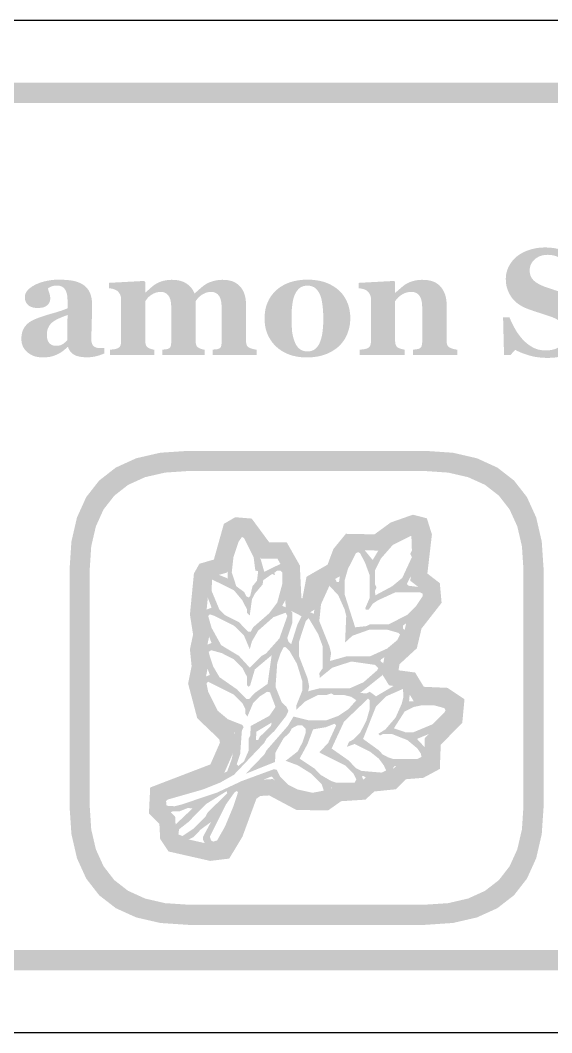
# Model space of a CAD drawing. Header units: millimetres. Extents: x 6 to 294, y 109 to 451.
# Drawn here: x 100.32 to 110.86, y 316.86 to 336.94 of the extents above; entities that cross this region are included whole.
import ezdxf

# ---------------------------------------------------------------- set-up
doc = ezdxf.new("R2010")
doc.units = ezdxf.units.MM
doc.layers.add('CUT', color=1, linetype='Continuous')
doc.layers.add('RASTER', color=7, linetype='Continuous')

msp = doc.modelspace()

# ---------------------------------------------------------------- hatches: boundary and pattern name
at = {"layer": 'RASTER'}
h = msp.add_hatch(color=7, dxfattribs=at)
h.paths.add_polyline_path([(75.2, 333.501), (75.234, 334.016), (75.338, 334.463), (75.509, 334.841), (75.75, 335.151), (76.059, 335.391), (76.438, 335.563), (76.884, 335.666), (77.4, 335.701), (134.6, 335.701), (135.116, 335.666), (135.563, 335.563), (135.941, 335.391), (136.25, 335.151), (136.491, 334.841), (136.663, 334.463), (136.766, 334.016), (136.8, 333.501), (136.8, 320.301), (136.766, 319.785), (136.663, 319.338), (136.491, 318.96), (136.25, 318.651), (135.941, 318.41), (135.563, 318.238), (135.116, 318.135), (134.6, 318.101), (77.4, 318.101), (76.884, 318.135), (76.438, 318.238), (76.059, 318.41), (75.75, 318.651), (75.509, 318.96), (75.338, 319.338), (75.234, 319.785), (75.2, 320.301)])
h.paths.add_polyline_path([(75.6, 333.501), (75.6, 320.301), (75.628, 319.879), (75.712, 319.513), (75.853, 319.204), (76.05, 318.951), (76.303, 318.754), (76.613, 318.613), (76.978, 318.529), (77.4, 318.501), (134.6, 318.501), (135.022, 318.529), (135.388, 318.613), (135.697, 318.754), (135.95, 318.951), (136.147, 319.204), (136.288, 319.513), (136.372, 319.879), (136.4, 320.301), (136.4, 333.501), (136.372, 333.923), (136.288, 334.288), (136.147, 334.598), (135.95, 334.851), (135.697, 335.048), (135.388, 335.188), (135.022, 335.273), (134.6, 335.301), (77.4, 335.301), (76.978, 335.273), (76.613, 335.188), (76.303, 335.048), (76.05, 334.851), (75.853, 334.598), (75.712, 334.288), (75.628, 333.923), (75.6, 333.501)], flags=0)
for points in [[(110.775, 330.245), (110.727, 330.246), (110.681, 330.248), (110.635, 330.252), (110.591, 330.257), (110.547, 330.263), (110.503, 330.271), (110.461, 330.281), (110.419, 330.292), (110.379, 330.304), (110.34, 330.317), (110.303, 330.33), (110.267, 330.343), (110.233, 330.357), (110.201, 330.372), (110.17, 330.387), (110.14, 330.403), (110.039, 330.301), (109.915, 330.301), (109.896, 331.052), (110.022, 331.052), (110.033, 331.025), (110.044, 330.998), (110.057, 330.97), (110.07, 330.942), (110.084, 330.914), (110.099, 330.885), (110.114, 330.856), (110.13, 330.827), (110.147, 330.797), (110.164, 330.769), (110.182, 330.741), (110.201, 330.714), (110.221, 330.688), (110.241, 330.663), (110.261, 330.638), (110.282, 330.614), (110.305, 330.59), (110.328, 330.567), (110.352, 330.546), (110.377, 330.525), (110.402, 330.506), (110.428, 330.488), (110.455, 330.471), (110.482, 330.455), (110.511, 330.44), (110.54, 330.428), (110.571, 330.417), (110.602, 330.408), (110.635, 330.402), (110.669, 330.397), (110.705, 330.394), (110.741, 330.393), (110.789, 330.395), (110.835, 330.399), (110.877, 330.407), (110.917, 330.417), (110.954, 330.431), (110.987, 330.448), (111.018, 330.468), (111.046, 330.49), (111.071, 330.516), (111.093, 330.542), (111.111, 330.571), (111.126, 330.601), (111.138, 330.632), (111.146, 330.665), (111.151, 330.7), (111.153, 330.736), (111.151, 330.766), (111.147, 330.794), (111.14, 330.822), (111.13, 330.848), (111.117, 330.873), (111.102, 330.896), (111.084, 330.919), (111.063, 330.94), (111.038, 330.961), (111.011, 330.98), (110.981, 330.999), (110.948, 331.017), (110.911, 331.035), (110.872, 331.052), (110.829, 331.068), (110.783, 331.083), (110.753, 331.093), (110.723, 331.102), (110.694, 331.112), (110.665, 331.121), (110.637, 331.13), (110.61, 331.139), (110.583, 331.148), (110.557, 331.156), (110.532, 331.165), (110.506, 331.173), (110.481, 331.182), (110.457, 331.19), (110.433, 331.199), (110.409, 331.208), (110.386, 331.216), (110.363, 331.225), (110.312, 331.247), (110.265, 331.271), (110.221, 331.298), (110.18, 331.327), (110.143, 331.358), (110.109, 331.391), (110.079, 331.426), (110.052, 331.464), (110.028, 331.503), (110.007, 331.544), (109.99, 331.585), (109.975, 331.628), (109.964, 331.672), (109.956, 331.717), (109.952, 331.764), (109.95, 331.811), (109.951, 331.841), (109.953, 331.871), (109.957, 331.901), (109.963, 331.93), (109.971, 331.959), (109.98, 331.988), (109.99, 332.017), (110.003, 332.045), (110.017, 332.072), (110.032, 332.099), (110.049, 332.126), (110.068, 332.151), (110.087, 332.176), (110.109, 332.2), (110.132, 332.223), (110.156, 332.246), (110.182, 332.267), (110.208, 332.286), (110.237, 332.304), (110.267, 332.322), (110.299, 332.338), (110.332, 332.354), (110.367, 332.369), (110.404, 332.382), (110.442, 332.395), (110.481, 332.405), (110.521, 332.414), (110.562, 332.422), (110.603, 332.428), (110.645, 332.432), (110.688, 332.434), (110.732, 332.435), (110.775, 332.434), (110.817, 332.432), (110.859, 332.428), (110.9, 332.423), (110.94, 332.416), (110.979, 332.408), (111.018, 332.399), (111.056, 332.387), (111.093, 332.376), (111.127, 332.364), (111.16, 332.352), (111.191, 332.34), (111.219, 332.328), (111.246, 332.316), (111.271, 332.304), (111.293, 332.292), (111.383, 332.379), (111.51, 332.379), (111.522, 331.67), (111.396, 331.67), (111.385, 331.699), (111.373, 331.728), (111.361, 331.757), (111.348, 331.786), (111.335, 331.815), (111.321, 331.845), (111.307, 331.874), (111.292, 331.904), (111.278, 331.933), (111.262, 331.961), (111.247, 331.988), (111.232, 332.013), (111.216, 332.038), (111.2, 332.06), (111.184, 332.082), (111.167, 332.103), (111.149, 332.123), (111.13, 332.143), (111.11, 332.161), (111.09, 332.179), (111.069, 332.195), (111.047, 332.211), (111.025, 332.225), (111.002, 332.238), (110.978, 332.25), (110.953, 332.26), (110.927, 332.269), (110.9, 332.276), (110.872, 332.281), (110.843, 332.285), (110.813, 332.288), (110.782, 332.289), (110.743, 332.287), (110.706, 332.283), (110.671, 332.276), (110.638, 332.266), (110.607, 332.254), (110.577, 332.238), (110.549, 332.22), (110.523, 332.199), (110.5, 332.176), (110.48, 332.152), (110.462, 332.126), (110.448, 332.099), (110.437, 332.071), (110.429, 332.041), (110.425, 332.01), (110.423, 331.978), (110.424, 331.948), (110.429, 331.919), (110.435, 331.891), (110.445, 331.865), (110.457, 331.84), (110.472, 331.817), (110.49, 331.795), (110.51, 331.774), (110.534, 331.755), (110.56, 331.736), (110.589, 331.718), (110.622, 331.7), (110.657, 331.683), (110.696, 331.666), (110.737, 331.651), (110.782, 331.635), (110.809, 331.626), (110.836, 331.617), (110.864, 331.608), (110.891, 331.599), (110.919, 331.589), (110.947, 331.58), (110.975, 331.571), (111.003, 331.562), (111.031, 331.553), (111.058, 331.544), (111.084, 331.535), (111.11, 331.526), (111.134, 331.517), (111.158, 331.509), (111.181, 331.5), (111.204, 331.492), (111.255, 331.47), (111.304, 331.447), (111.349, 331.421), (111.391, 331.394), (111.43, 331.365), (111.465, 331.334), (111.498, 331.3), (111.527, 331.265), (111.553, 331.228), (111.575, 331.189), (111.594, 331.147), (111.61, 331.104), (111.622, 331.058), (111.631, 331.01), (111.636, 330.96), (111.637, 330.907), (111.636, 330.874), (111.634, 330.84), (111.629, 330.807), (111.622, 330.775), (111.613, 330.742), (111.602, 330.71), (111.589, 330.678), (111.574, 330.646), (111.558, 330.616), (111.54, 330.586), (111.521, 330.558), (111.5, 330.531), (111.479, 330.506), (111.455, 330.481), (111.431, 330.459), (111.405, 330.437), (111.375, 330.415), (111.344, 330.394), (111.312, 330.374), (111.278, 330.355), (111.244, 330.338), (111.208, 330.322), (111.171, 330.308), (111.134, 330.295), (111.094, 330.283), (111.053, 330.273), (111.011, 330.265), (110.967, 330.258), (110.921, 330.252), (110.874, 330.248), (110.825, 330.246), (110.775, 330.245)], [(105.012, 330.301), (104.139, 330.301), (104.139, 330.408), (104.147, 330.409), (104.155, 330.41), (104.163, 330.411), (104.172, 330.412), (104.18, 330.413), (104.189, 330.413), (104.198, 330.414), (104.206, 330.415), (104.215, 330.416), (104.223, 330.417), (104.231, 330.418), (104.239, 330.42), (104.246, 330.422), (104.252, 330.424), (104.259, 330.427), (104.265, 330.43), (104.273, 330.434), (104.28, 330.438), (104.286, 330.443), (104.291, 330.449), (104.296, 330.456), (104.3, 330.463), (104.303, 330.47), (104.306, 330.479), (104.308, 330.488), (104.31, 330.497), (104.311, 330.507), (104.313, 330.518), (104.313, 330.53), (104.314, 330.542), (104.315, 330.554), (104.315, 330.567), (104.315, 331.251), (104.314, 331.288), (104.311, 331.322), (104.307, 331.354), (104.301, 331.383), (104.294, 331.411), (104.285, 331.435), (104.274, 331.458), (104.261, 331.478), (104.247, 331.495), (104.232, 331.511), (104.215, 331.524), (104.196, 331.534), (104.176, 331.543), (104.155, 331.549), (104.132, 331.552), (104.108, 331.553), (104.093, 331.553), (104.078, 331.552), (104.063, 331.55), (104.049, 331.548), (104.035, 331.546), (104.021, 331.542), (104.009, 331.538), (103.996, 331.533), (103.984, 331.528), (103.972, 331.523), (103.96, 331.517), (103.949, 331.511), (103.938, 331.505), (103.927, 331.498), (103.916, 331.492), (103.906, 331.484), (103.896, 331.477), (103.886, 331.469), (103.877, 331.461), (103.868, 331.454), (103.86, 331.446), (103.853, 331.438), (103.846, 331.431), (103.84, 331.423), (103.834, 331.415), (103.829, 331.408), (103.824, 331.401), (103.818, 331.394), (103.814, 331.388), (103.809, 331.382), (103.805, 331.376), (103.801, 331.37), (103.801, 330.584), (103.801, 330.571), (103.801, 330.558), (103.802, 330.547), (103.804, 330.536), (103.805, 330.525), (103.808, 330.516), (103.81, 330.506), (103.813, 330.498), (103.816, 330.49), (103.821, 330.482), (103.825, 330.475), (103.831, 330.468), (103.837, 330.462), (103.844, 330.456), (103.851, 330.451), (103.859, 330.446), (103.865, 330.443), (103.871, 330.439), (103.878, 330.436), (103.884, 330.433), (103.891, 330.43), (103.898, 330.428), (103.905, 330.425), (103.913, 330.422), (103.92, 330.42), (103.928, 330.418), (103.936, 330.416), (103.944, 330.414), (103.952, 330.412), (103.96, 330.41), (103.968, 330.409), (103.976, 330.408), (103.976, 330.301), (103.14, 330.301), (103.14, 330.408), (103.147, 330.408), (103.155, 330.409), (103.162, 330.41), (103.171, 330.411), (103.179, 330.412), (103.188, 330.413), (103.198, 330.414), (103.207, 330.415), (103.217, 330.416), (103.226, 330.418), (103.234, 330.419), (103.242, 330.421), (103.249, 330.423), (103.255, 330.425), (103.261, 330.427), (103.266, 330.43), (103.273, 330.434), (103.28, 330.439), (103.286, 330.444), (103.291, 330.449), (103.296, 330.456), (103.3, 330.462), (103.303, 330.469), (103.306, 330.477), (103.308, 330.485), (103.31, 330.494), (103.312, 330.504), (103.313, 330.515), (103.314, 330.526), (103.315, 330.539), (103.316, 330.553), (103.316, 330.567), (103.316, 331.251), (103.315, 331.288), (103.312, 331.322), (103.308, 331.354), (103.302, 331.383), (103.295, 331.411), (103.286, 331.435), (103.275, 331.458), (103.262, 331.478), (103.248, 331.495), (103.233, 331.511), (103.216, 331.524), (103.197, 331.534), (103.177, 331.543), (103.156, 331.549), (103.133, 331.552), (103.109, 331.553), (103.094, 331.553), (103.079, 331.552), (103.064, 331.55), (103.05, 331.548), (103.036, 331.546), (103.022, 331.542), (103.01, 331.538), (102.997, 331.533), (102.985, 331.528), (102.973, 331.523), (102.961, 331.517), (102.95, 331.511), (102.939, 331.505), (102.928, 331.498), (102.917, 331.492), (102.907, 331.484), (102.897, 331.477), (102.887, 331.469), (102.878, 331.461), (102.869, 331.454), (102.861, 331.446), (102.854, 331.438), (102.847, 331.431), (102.841, 331.423), (102.835, 331.415), (102.83, 331.408), (102.825, 331.401), (102.819, 331.394), (102.815, 331.388), (102.81, 331.382), (102.806, 331.376), (102.802, 331.37), (102.802, 330.584), (102.802, 330.571), (102.802, 330.559), (102.803, 330.548), (102.805, 330.537), (102.807, 330.526), (102.809, 330.516), (102.812, 330.507), (102.815, 330.499), (102.818, 330.49), (102.823, 330.483), (102.827, 330.475), (102.833, 330.469), (102.839, 330.462), (102.846, 330.456), (102.853, 330.451), (102.862, 330.446), (102.868, 330.443), (102.874, 330.439), (102.88, 330.436), (102.887, 330.433), (102.893, 330.43), (102.9, 330.428), (102.908, 330.425), (102.915, 330.422), (102.923, 330.42), (102.93, 330.418), (102.938, 330.416), (102.946, 330.414), (102.954, 330.412), (102.962, 330.41), (102.97, 330.409), (102.979, 330.408), (102.979, 330.301), (102.101, 330.301), (102.101, 330.408), (102.111, 330.408), (102.12, 330.409), (102.13, 330.41), (102.139, 330.411), (102.148, 330.412), (102.158, 330.413), (102.167, 330.414), (102.176, 330.415), (102.185, 330.416), (102.194, 330.418), (102.202, 330.419), (102.21, 330.421), (102.218, 330.423), (102.225, 330.425), (102.232, 330.427), (102.239, 330.43), (102.25, 330.434), (102.261, 330.439), (102.27, 330.445), (102.279, 330.451), (102.286, 330.458), (102.293, 330.465), (102.299, 330.472), (102.303, 330.48), (102.308, 330.489), (102.311, 330.498), (102.314, 330.508), (102.317, 330.519), (102.319, 330.53), (102.32, 330.542), (102.321, 330.554), (102.321, 330.567), (102.321, 331.42), (102.321, 331.432), (102.319, 331.443), (102.318, 331.455), (102.315, 331.466), (102.311, 331.478), (102.307, 331.489), (102.302, 331.5), (102.296, 331.511), (102.29, 331.522), (102.283, 331.533), (102.276, 331.542), (102.269, 331.551), (102.261, 331.56), (102.253, 331.567), (102.245, 331.575), (102.236, 331.581), (102.229, 331.585), (102.222, 331.589), (102.214, 331.593), (102.206, 331.597), (102.198, 331.601), (102.189, 331.604), (102.179, 331.607), (102.169, 331.61), (102.159, 331.613), (102.149, 331.616), (102.138, 331.618), (102.127, 331.62), (102.116, 331.622), (102.104, 331.624), (102.093, 331.625), (102.081, 331.626), (102.081, 331.733), (102.78, 331.771), (102.802, 331.75), (102.802, 331.543), (102.807, 331.543), (102.818, 331.552), (102.829, 331.562), (102.84, 331.572), (102.852, 331.583), (102.865, 331.594), (102.878, 331.606), (102.891, 331.618), (102.905, 331.63), (102.919, 331.642), (102.933, 331.654), (102.946, 331.665), (102.96, 331.676), (102.973, 331.686), (102.986, 331.695), (102.998, 331.703), (103.011, 331.711), (103.025, 331.72), (103.04, 331.728), (103.056, 331.736), (103.073, 331.744), (103.091, 331.751), (103.11, 331.758), (103.129, 331.764), (103.15, 331.77), (103.172, 331.776), (103.194, 331.78), (103.216, 331.784), (103.239, 331.788), (103.263, 331.79), (103.287, 331.792), (103.311, 331.793), (103.336, 331.793), (103.377, 331.792), (103.416, 331.789), (103.454, 331.783), (103.489, 331.775), (103.523, 331.765), (103.556, 331.753), (103.586, 331.738), (103.615, 331.721), (103.642, 331.702), (103.667, 331.682), (103.69, 331.66), (103.711, 331.637), (103.73, 331.612), (103.747, 331.585), (103.761, 331.558), (103.774, 331.528), (103.787, 331.528), (103.798, 331.538), (103.81, 331.549), (103.822, 331.56), (103.835, 331.571), (103.848, 331.583), (103.862, 331.595), (103.876, 331.608), (103.891, 331.621), (103.907, 331.634), (103.921, 331.647), (103.936, 331.658), (103.95, 331.67), (103.964, 331.68), (103.978, 331.69), (103.991, 331.699), (104.004, 331.707), (104.019, 331.716), (104.035, 331.725), (104.051, 331.733), (104.069, 331.741), (104.088, 331.748), (104.108, 331.755), (104.128, 331.762), (104.15, 331.769), (104.172, 331.774), (104.195, 331.779), (104.218, 331.784), (104.242, 331.787), (104.266, 331.79), (104.29, 331.792), (104.315, 331.793), (104.34, 331.793), (104.393, 331.791), (104.444, 331.785), (104.491, 331.775), (104.535, 331.761), (104.576, 331.743), (104.614, 331.72), (104.649, 331.694), (104.68, 331.663), (104.708, 331.629), (104.732, 331.591), (104.753, 331.55), (104.77, 331.505), (104.783, 331.457), (104.792, 331.406), (104.798, 331.351), (104.8, 331.292), (104.8, 330.581), (104.8, 330.567), (104.801, 330.555), (104.802, 330.543), (104.804, 330.532), (104.806, 330.521), (104.809, 330.511), (104.812, 330.502), (104.816, 330.493), (104.82, 330.485), (104.825, 330.478), (104.831, 330.471), (104.838, 330.464), (104.846, 330.458), (104.855, 330.453), (104.864, 330.448), (104.874, 330.443), (104.88, 330.44), (104.887, 330.438), (104.893, 330.435), (104.9, 330.433), (104.908, 330.43), (104.916, 330.428), (104.924, 330.425), (104.932, 330.422), (104.941, 330.42), (104.95, 330.418), (104.959, 330.416), (104.969, 330.414), (104.979, 330.412), (104.99, 330.41), (105.001, 330.409), (105.012, 330.408)], [(108.989, 330.301), (108.107, 330.301), (108.107, 330.408), (108.114, 330.408), (108.122, 330.409), (108.13, 330.41), (108.138, 330.411), (108.147, 330.412), (108.156, 330.413), (108.165, 330.414), (108.175, 330.415), (108.184, 330.416), (108.193, 330.418), (108.202, 330.419), (108.209, 330.421), (108.217, 330.423), (108.223, 330.425), (108.229, 330.427), (108.235, 330.43), (108.242, 330.434), (108.249, 330.439), (108.255, 330.444), (108.261, 330.449), (108.266, 330.456), (108.271, 330.462), (108.275, 330.469), (108.279, 330.477), (108.282, 330.485), (108.284, 330.494), (108.287, 330.504), (108.288, 330.515), (108.29, 330.526), (108.291, 330.539), (108.292, 330.553), (108.292, 330.567), (108.292, 331.253), (108.291, 331.289), (108.288, 331.323), (108.284, 331.355), (108.278, 331.384), (108.27, 331.411), (108.261, 331.435), (108.25, 331.458), (108.237, 331.478), (108.222, 331.495), (108.206, 331.511), (108.188, 331.524), (108.169, 331.534), (108.148, 331.543), (108.125, 331.549), (108.101, 331.552), (108.075, 331.553), (108.06, 331.553), (108.046, 331.552), (108.032, 331.551), (108.018, 331.549), (108.005, 331.546), (107.992, 331.543), (107.979, 331.54), (107.966, 331.536), (107.953, 331.531), (107.941, 331.526), (107.928, 331.52), (107.916, 331.514), (107.904, 331.507), (107.891, 331.5), (107.879, 331.493), (107.867, 331.484), (107.857, 331.477), (107.847, 331.47), (107.837, 331.462), (107.829, 331.455), (107.82, 331.447), (107.813, 331.44), (107.806, 331.432), (107.799, 331.424), (107.793, 331.417), (107.787, 331.409), (107.781, 331.402), (107.775, 331.395), (107.77, 331.389), (107.765, 331.382), (107.76, 331.376), (107.756, 331.37), (107.756, 330.584), (107.756, 330.571), (107.757, 330.559), (107.758, 330.547), (107.759, 330.536), (107.761, 330.526), (107.764, 330.516), (107.767, 330.507), (107.77, 330.498), (107.774, 330.489), (107.779, 330.482), (107.784, 330.474), (107.79, 330.468), (107.796, 330.461), (107.803, 330.456), (107.81, 330.45), (107.819, 330.446), (107.825, 330.443), (107.831, 330.439), (107.838, 330.436), (107.845, 330.433), (107.852, 330.43), (107.86, 330.428), (107.869, 330.425), (107.877, 330.422), (107.886, 330.42), (107.895, 330.418), (107.903, 330.416), (107.912, 330.414), (107.921, 330.412), (107.929, 330.41), (107.938, 330.409), (107.946, 330.408), (107.946, 330.301), (107.055, 330.301), (107.055, 330.408), (107.065, 330.408), (107.074, 330.409), (107.083, 330.41), (107.092, 330.411), (107.101, 330.412), (107.111, 330.413), (107.12, 330.415), (107.129, 330.416), (107.139, 330.417), (107.147, 330.419), (107.156, 330.42), (107.164, 330.422), (107.172, 330.424), (107.179, 330.426), (107.186, 330.428), (107.193, 330.43), (107.204, 330.434), (107.215, 330.439), (107.224, 330.444), (107.233, 330.45), (107.24, 330.457), (107.247, 330.464), (107.253, 330.471), (107.258, 330.48), (107.262, 330.488), (107.265, 330.498), (107.268, 330.508), (107.271, 330.518), (107.273, 330.53), (107.274, 330.542), (107.275, 330.554), (107.275, 330.567), (107.275, 331.42), (107.275, 331.431), (107.274, 331.443), (107.272, 331.454), (107.269, 331.465), (107.266, 331.476), (107.262, 331.487), (107.257, 331.498), (107.252, 331.509), (107.246, 331.52), (107.239, 331.53), (107.232, 331.54), (107.225, 331.549), (107.217, 331.558), (107.208, 331.566), (107.199, 331.574), (107.19, 331.581), (107.183, 331.585), (107.176, 331.589), (107.168, 331.593), (107.16, 331.597), (107.152, 331.601), (107.143, 331.604), (107.133, 331.607), (107.124, 331.61), (107.113, 331.613), (107.103, 331.616), (107.092, 331.618), (107.081, 331.62), (107.07, 331.622), (107.059, 331.624), (107.047, 331.625), (107.035, 331.626), (107.035, 331.733), (107.734, 331.771), (107.756, 331.75), (107.756, 331.537), (107.761, 331.537), (107.772, 331.547), (107.783, 331.556), (107.795, 331.567), (107.807, 331.577), (107.82, 331.589), (107.833, 331.6), (107.847, 331.612), (107.861, 331.625), (107.876, 331.638), (107.89, 331.649), (107.904, 331.661), (107.917, 331.672), (107.931, 331.682), (107.944, 331.691), (107.957, 331.7), (107.969, 331.709), (107.984, 331.717), (107.999, 331.725), (108.015, 331.733), (108.032, 331.741), (108.05, 331.748), (108.07, 331.755), (108.09, 331.762), (108.112, 331.769), (108.134, 331.774), (108.156, 331.779), (108.179, 331.784), (108.202, 331.787), (108.226, 331.79), (108.25, 331.792), (108.274, 331.793), (108.299, 331.793), (108.357, 331.791), (108.411, 331.785), (108.461, 331.774), (108.508, 331.76), (108.551, 331.741), (108.59, 331.717), (108.626, 331.69), (108.657, 331.658), (108.685, 331.623), (108.709, 331.585), (108.73, 331.544), (108.747, 331.5), (108.76, 331.454), (108.769, 331.405), (108.775, 331.353), (108.777, 331.298), (108.777, 330.581), (108.777, 330.567), (108.778, 330.555), (108.779, 330.543), (108.781, 330.532), (108.783, 330.521), (108.786, 330.512), (108.789, 330.503), (108.793, 330.494), (108.797, 330.486), (108.803, 330.479), (108.809, 330.472), (108.816, 330.465), (108.824, 330.459), (108.833, 330.453), (108.842, 330.448), (108.853, 330.443), (108.859, 330.44), (108.865, 330.438), (108.872, 330.435), (108.879, 330.433), (108.886, 330.43), (108.894, 330.428), (108.902, 330.425), (108.911, 330.422), (108.919, 330.42), (108.928, 330.418), (108.938, 330.416), (108.947, 330.414), (108.957, 330.412), (108.968, 330.41), (108.978, 330.409), (108.989, 330.408)]]:
    msp.add_hatch(color=7, dxfattribs=at).paths.add_polyline_path(points)
h = msp.add_hatch(color=7, dxfattribs=at)
h.paths.add_polyline_path([(101.989, 330.332), (101.972, 330.325), (101.955, 330.318), (101.937, 330.311), (101.918, 330.305), (101.899, 330.298), (101.879, 330.292), (101.858, 330.286), (101.836, 330.28), (101.814, 330.275), (101.792, 330.27), (101.769, 330.266), (101.746, 330.263), (101.722, 330.26), (101.699, 330.258), (101.675, 330.257), (101.65, 330.257), (101.607, 330.258), (101.566, 330.26), (101.528, 330.264), (101.494, 330.27), (101.462, 330.278), (101.433, 330.287), (101.408, 330.298), (101.385, 330.31), (101.365, 330.324), (101.346, 330.34), (101.329, 330.357), (101.314, 330.375), (101.3, 330.395), (101.288, 330.416), (101.278, 330.439), (101.269, 330.463), (101.26, 330.463), (101.248, 330.451), (101.236, 330.439), (101.224, 330.428), (101.212, 330.417), (101.2, 330.407), (101.188, 330.397), (101.176, 330.387), (101.165, 330.378), (101.153, 330.37), (101.141, 330.361), (101.129, 330.354), (101.117, 330.346), (101.104, 330.338), (101.092, 330.331), (101.079, 330.325), (101.066, 330.318), (101.049, 330.311), (101.032, 330.303), (101.015, 330.297), (100.998, 330.29), (100.982, 330.285), (100.965, 330.28), (100.949, 330.275), (100.933, 330.271), (100.916, 330.267), (100.898, 330.264), (100.878, 330.261), (100.857, 330.259), (100.834, 330.258), (100.809, 330.256), (100.783, 330.256), (100.755, 330.255), (100.713, 330.257), (100.673, 330.262), (100.635, 330.269), (100.598, 330.28), (100.562, 330.295), (100.528, 330.312), (100.496, 330.332), (100.465, 330.356), (100.437, 330.382), (100.413, 330.41), (100.392, 330.44), (100.375, 330.472), (100.362, 330.507), (100.352, 330.543), (100.347, 330.581), (100.345, 330.622), (100.345, 330.645), (100.347, 330.667), (100.349, 330.689), (100.352, 330.71), (100.355, 330.729), (100.36, 330.748), (100.365, 330.766), (100.371, 330.783), (100.378, 330.8), (100.386, 330.816), (100.394, 330.831), (100.403, 330.846), (100.413, 330.861), (100.423, 330.875), (100.434, 330.888), (100.446, 330.901), (100.457, 330.913), (100.469, 330.924), (100.481, 330.934), (100.493, 330.944), (100.506, 330.954), (100.52, 330.963), (100.534, 330.971), (100.548, 330.979), (100.562, 330.987), (100.577, 330.994), (100.593, 331.001), (100.608, 331.009), (100.624, 331.016), (100.641, 331.023), (100.658, 331.029), (100.675, 331.036), (100.708, 331.048), (100.744, 331.061), (100.781, 331.073), (100.82, 331.085), (100.86, 331.098), (100.902, 331.111), (100.946, 331.124), (100.991, 331.136), (101.036, 331.149), (101.077, 331.162), (101.115, 331.174), (101.151, 331.186), (101.183, 331.197), (101.212, 331.208), (101.238, 331.219), (101.26, 331.23), (101.26, 331.37), (101.26, 331.38), (101.26, 331.39), (101.26, 331.401), (101.259, 331.413), (101.258, 331.425), (101.257, 331.438), (101.256, 331.452), (101.255, 331.467), (101.253, 331.482), (101.251, 331.496), (101.248, 331.509), (101.245, 331.522), (101.242, 331.534), (101.238, 331.546), (101.234, 331.557), (101.23, 331.568), (101.224, 331.579), (101.218, 331.59), (101.211, 331.601), (101.203, 331.611), (101.195, 331.621), (101.186, 331.63), (101.176, 331.639), (101.165, 331.647), (101.154, 331.655), (101.142, 331.661), (101.128, 331.667), (101.114, 331.671), (101.099, 331.675), (101.084, 331.677), (101.067, 331.679), (101.05, 331.679), (101.034, 331.679), (101.019, 331.678), (101.004, 331.677), (100.99, 331.675), (100.977, 331.672), (100.965, 331.669), (100.953, 331.665), (100.942, 331.661), (100.931, 331.656), (100.921, 331.652), (100.912, 331.647), (100.903, 331.642), (100.894, 331.638), (100.887, 331.633), (100.879, 331.628), (100.872, 331.624), (100.874, 331.616), (100.876, 331.607), (100.878, 331.597), (100.881, 331.587), (100.884, 331.575), (100.888, 331.562), (100.892, 331.549), (100.897, 331.534), (100.902, 331.519), (100.906, 331.504), (100.91, 331.49), (100.913, 331.475), (100.915, 331.461), (100.916, 331.447), (100.917, 331.432), (100.918, 331.418), (100.918, 331.412), (100.917, 331.405), (100.916, 331.398), (100.914, 331.39), (100.913, 331.382), (100.91, 331.374), (100.908, 331.365), (100.905, 331.356), (100.901, 331.347), (100.897, 331.338), (100.893, 331.33), (100.888, 331.323), (100.883, 331.316), (100.878, 331.309), (100.872, 331.303), (100.866, 331.297), (100.858, 331.29), (100.849, 331.283), (100.84, 331.277), (100.831, 331.271), (100.821, 331.265), (100.811, 331.26), (100.801, 331.256), (100.791, 331.251), (100.78, 331.248), (100.767, 331.244), (100.753, 331.242), (100.738, 331.239), (100.721, 331.238), (100.703, 331.236), (100.684, 331.236), (100.663, 331.235), (100.633, 331.236), (100.605, 331.239), (100.579, 331.244), (100.555, 331.25), (100.532, 331.259), (100.512, 331.269), (100.493, 331.281), (100.477, 331.295), (100.462, 331.31), (100.449, 331.327), (100.438, 331.344), (100.43, 331.363), (100.423, 331.383), (100.418, 331.404), (100.415, 331.426), (100.414, 331.449), (100.415, 331.469), (100.418, 331.489), (100.423, 331.508), (100.43, 331.527), (100.439, 331.545), (100.45, 331.563), (100.464, 331.58), (100.479, 331.596), (100.496, 331.612), (100.513, 331.628), (100.532, 331.642), (100.551, 331.656), (100.572, 331.669), (100.593, 331.681), (100.615, 331.693), (100.638, 331.704), (100.661, 331.715), (100.686, 331.725), (100.711, 331.734), (100.737, 331.743), (100.764, 331.751), (100.792, 331.759), (100.821, 331.766), (100.85, 331.772), (100.88, 331.778), (100.909, 331.783), (100.938, 331.787), (100.966, 331.79), (100.994, 331.793), (101.021, 331.795), (101.047, 331.796), (101.073, 331.796), (101.108, 331.796), (101.143, 331.795), (101.176, 331.794), (101.209, 331.792), (101.241, 331.79), (101.273, 331.787), (101.304, 331.784), (101.334, 331.78), (101.363, 331.775), (101.392, 331.769), (101.419, 331.762), (101.447, 331.754), (101.473, 331.744), (101.499, 331.734), (101.523, 331.723), (101.548, 331.71), (101.57, 331.696), (101.591, 331.681), (101.61, 331.665), (101.629, 331.647), (101.647, 331.628), (101.663, 331.607), (101.678, 331.585), (101.692, 331.561), (101.704, 331.536), (101.715, 331.509), (101.724, 331.48), (101.732, 331.449), (101.738, 331.416), (101.742, 331.382), (101.745, 331.345), (101.745, 331.307), (101.745, 331.265), (101.745, 331.221), (101.744, 331.174), (101.744, 331.126), (101.743, 331.076), (101.742, 331.024), (101.74, 330.97), (101.739, 330.915), (101.737, 330.86), (101.736, 330.811), (101.735, 330.766), (101.734, 330.726), (101.733, 330.691), (101.733, 330.661), (101.732, 330.636), (101.732, 330.616), (101.732, 330.6), (101.733, 330.585), (101.735, 330.57), (101.737, 330.557), (101.74, 330.544), (101.743, 330.533), (101.747, 330.522), (101.752, 330.512), (101.757, 330.503), (101.763, 330.494), (101.77, 330.486), (101.777, 330.478), (101.785, 330.472), (101.794, 330.465), (101.803, 330.46), (101.813, 330.455), (101.819, 330.452), (101.827, 330.449), (101.835, 330.447), (101.845, 330.445), (101.855, 330.444), (101.866, 330.442), (101.878, 330.441), (101.891, 330.441), (101.904, 330.44), (101.917, 330.44), (101.93, 330.439), (101.942, 330.439), (101.954, 330.439), (101.966, 330.439), (101.977, 330.439), (101.989, 330.438)])
h.paths.add_polyline_path([(101.26, 331.095), (101.24, 331.088), (101.22, 331.08), (101.199, 331.073), (101.179, 331.065), (101.159, 331.057), (101.138, 331.048), (101.118, 331.04), (101.098, 331.031), (101.078, 331.022), (101.059, 331.013), (101.042, 331.004), (101.025, 330.994), (101.009, 330.985), (100.994, 330.975), (100.979, 330.965), (100.966, 330.956), (100.953, 330.945), (100.94, 330.934), (100.929, 330.922), (100.918, 330.909), (100.907, 330.895), (100.898, 330.881), (100.889, 330.866), (100.881, 330.851), (100.874, 330.835), (100.868, 330.818), (100.862, 330.8), (100.858, 330.781), (100.855, 330.762), (100.852, 330.742), (100.851, 330.722), (100.85, 330.701), (100.851, 330.673), (100.854, 330.648), (100.858, 330.624), (100.863, 330.602), (100.871, 330.582), (100.88, 330.565), (100.89, 330.549), (100.902, 330.535), (100.916, 330.523), (100.93, 330.513), (100.945, 330.504), (100.96, 330.497), (100.977, 330.491), (100.994, 330.487), (101.012, 330.485), (101.031, 330.484), (101.05, 330.484), (101.069, 330.486), (101.087, 330.489), (101.104, 330.492), (101.12, 330.497), (101.135, 330.502), (101.15, 330.509), (101.163, 330.517), (101.176, 330.525), (101.188, 330.534), (101.2, 330.544), (101.212, 330.554), (101.223, 330.564), (101.234, 330.575), (101.245, 330.586), (101.255, 330.598)], flags=0)
h = msp.add_hatch(color=7, dxfattribs=at)
h.paths.add_polyline_path([(106.644, 331.581), (106.67, 331.555), (106.695, 331.528), (106.718, 331.5), (106.739, 331.47), (106.759, 331.439), (106.778, 331.407), (106.794, 331.374), (106.809, 331.339), (106.823, 331.304), (106.834, 331.268), (106.844, 331.231), (106.852, 331.193), (106.858, 331.154), (106.863, 331.115), (106.866, 331.075), (106.866, 331.035), (106.866, 330.994), (106.863, 330.955), (106.859, 330.915), (106.852, 330.877), (106.844, 330.839), (106.835, 330.801), (106.823, 330.764), (106.81, 330.728), (106.795, 330.692), (106.779, 330.658), (106.76, 330.625), (106.741, 330.594), (106.719, 330.564), (106.696, 330.535), (106.672, 330.507), (106.645, 330.481), (106.616, 330.454), (106.585, 330.429), (106.552, 330.406), (106.518, 330.384), (106.483, 330.364), (106.447, 330.345), (106.409, 330.328), (106.369, 330.313), (106.328, 330.299), (106.286, 330.287), (106.242, 330.277), (106.197, 330.269), (106.151, 330.262), (106.103, 330.258), (106.053, 330.255), (106.002, 330.254), (105.958, 330.255), (105.915, 330.257), (105.872, 330.261), (105.831, 330.267), (105.79, 330.274), (105.75, 330.283), (105.711, 330.293), (105.673, 330.305), (105.636, 330.319), (105.6, 330.334), (105.566, 330.351), (105.532, 330.369), (105.499, 330.389), (105.467, 330.411), (105.437, 330.434), (105.407, 330.459), (105.38, 330.484), (105.355, 330.511), (105.331, 330.539), (105.308, 330.569), (105.287, 330.6), (105.267, 330.632), (105.249, 330.666), (105.232, 330.701), (105.217, 330.738), (105.203, 330.776), (105.192, 330.814), (105.183, 330.854), (105.176, 330.895), (105.171, 330.937), (105.168, 330.98), (105.167, 331.024), (105.168, 331.068), (105.171, 331.11), (105.175, 331.151), (105.181, 331.191), (105.189, 331.229), (105.199, 331.266), (105.21, 331.302), (105.224, 331.337), (105.239, 331.371), (105.255, 331.404), (105.274, 331.436), (105.294, 331.467), (105.316, 331.497), (105.34, 331.526), (105.366, 331.554), (105.393, 331.581), (105.421, 331.606), (105.45, 331.629), (105.481, 331.651), (105.514, 331.672), (105.548, 331.691), (105.584, 331.709), (105.621, 331.725), (105.66, 331.74), (105.7, 331.753), (105.742, 331.765), (105.785, 331.774), (105.828, 331.782), (105.873, 331.788), (105.92, 331.793), (105.967, 331.796), (106.015, 331.796), (106.066, 331.796), (106.115, 331.793), (106.162, 331.788), (106.208, 331.782), (106.253, 331.774), (106.295, 331.765), (106.337, 331.753), (106.376, 331.74), (106.415, 331.725), (106.452, 331.709), (106.487, 331.691), (106.521, 331.672), (106.554, 331.651), (106.585, 331.629), (106.615, 331.606), (106.644, 331.581)])
h.paths.add_polyline_path([(106.269, 330.566), (106.277, 330.587), (106.284, 330.609), (106.291, 330.632), (106.297, 330.657), (106.303, 330.682), (106.308, 330.709), (106.312, 330.736), (106.316, 330.765), (106.32, 330.795), (106.323, 330.826), (106.326, 330.858), (106.328, 330.892), (106.33, 330.927), (106.331, 330.962), (106.332, 330.999), (106.332, 331.038), (106.332, 331.064), (106.331, 331.091), (106.33, 331.119), (106.328, 331.147), (106.326, 331.177), (106.324, 331.208), (106.321, 331.239), (106.317, 331.272), (106.313, 331.304), (106.309, 331.334), (106.304, 331.363), (106.299, 331.39), (106.293, 331.415), (106.287, 331.438), (106.28, 331.46), (106.273, 331.48), (106.264, 331.502), (106.254, 331.524), (106.243, 331.544), (106.231, 331.562), (106.219, 331.58), (106.205, 331.596), (106.191, 331.611), (106.176, 331.625), (106.16, 331.637), (106.143, 331.648), (106.124, 331.657), (106.105, 331.665), (106.085, 331.67), (106.064, 331.674), (106.042, 331.677), (106.018, 331.678), (105.993, 331.677), (105.969, 331.674), (105.946, 331.67), (105.925, 331.663), (105.905, 331.655), (105.886, 331.646), (105.868, 331.634), (105.852, 331.621), (105.837, 331.606), (105.823, 331.59), (105.809, 331.573), (105.797, 331.555), (105.785, 331.536), (105.775, 331.516), (105.765, 331.495), (105.756, 331.473), (105.749, 331.451), (105.742, 331.429), (105.736, 331.406), (105.73, 331.382), (105.725, 331.357), (105.721, 331.331), (105.717, 331.305), (105.714, 331.277), (105.711, 331.249), (105.708, 331.22), (105.706, 331.192), (105.705, 331.163), (105.704, 331.133), (105.703, 331.104), (105.702, 331.074), (105.702, 331.043), (105.702, 331.004), (105.703, 330.967), (105.703, 330.931), (105.704, 330.898), (105.706, 330.865), (105.708, 330.835), (105.71, 330.806), (105.712, 330.779), (105.715, 330.753), (105.719, 330.727), (105.724, 330.7), (105.73, 330.674), (105.736, 330.648), (105.744, 330.622), (105.753, 330.595), (105.762, 330.569), (105.771, 330.547), (105.781, 330.526), (105.791, 330.506), (105.803, 330.488), (105.816, 330.47), (105.829, 330.454), (105.843, 330.439), (105.859, 330.425), (105.875, 330.413), (105.892, 330.402), (105.911, 330.393), (105.93, 330.386), (105.951, 330.38), (105.972, 330.376), (105.995, 330.373), (106.018, 330.373), (106.04, 330.373), (106.061, 330.376), (106.081, 330.379), (106.1, 330.385), (106.118, 330.392), (106.136, 330.4), (106.153, 330.41), (106.169, 330.422), (106.185, 330.435), (106.199, 330.449), (106.213, 330.465), (106.226, 330.482), (106.238, 330.501), (106.249, 330.521), (106.259, 330.543), (106.269, 330.566)], flags=0)
h = msp.add_hatch(color=7, dxfattribs=at)
h.paths.add_polyline_path([(101.3, 326.051), (101.337, 326.602), (101.447, 327.079), (101.63, 327.483), (101.888, 327.813), (102.218, 328.07), (102.622, 328.254), (103.099, 328.364), (103.65, 328.401), (108.35, 328.401), (108.901, 328.364), (109.378, 328.254), (109.782, 328.07), (110.113, 327.813), (110.37, 327.483), (110.553, 327.079), (110.663, 326.602), (110.7, 326.051), (110.7, 321.351), (110.663, 320.8), (110.553, 320.323), (110.37, 319.919), (110.113, 319.588), (109.782, 319.331), (109.378, 319.148), (108.901, 319.038), (108.35, 319.001), (103.65, 319.001), (103.099, 319.038), (102.622, 319.148), (102.218, 319.331), (101.887, 319.588), (101.63, 319.919), (101.447, 320.323), (101.337, 320.8), (101.3, 321.351)])
h.paths.add_polyline_path([(101.7, 326.051), (101.7, 321.351), (101.73, 320.894), (101.822, 320.498), (101.974, 320.163), (102.187, 319.888), (102.462, 319.675), (102.797, 319.523), (103.193, 319.431), (103.65, 319.401), (108.35, 319.401), (108.807, 319.431), (109.203, 319.523), (109.538, 319.675), (109.813, 319.888), (110.026, 320.163), (110.178, 320.498), (110.27, 320.894), (110.3, 321.351), (110.3, 326.051), (110.27, 326.508), (110.178, 326.904), (110.026, 327.239), (109.813, 327.513), (109.538, 327.727), (109.203, 327.879), (108.807, 327.97), (108.35, 328.001), (103.65, 328.001), (103.193, 327.97), (102.797, 327.879), (102.462, 327.727), (102.188, 327.513), (101.974, 327.239), (101.822, 326.904), (101.73, 326.508), (101.7, 326.051)], flags=0)
h = msp.add_hatch(color=7, dxfattribs=at)
h.paths.add_polyline_path([(108.108, 327.135), (108.385, 327.064), (108.485, 326.743), (108.395, 325.968), (108.642, 325.777), (108.677, 325.387), (108.279, 324.877), (108.186, 324.486), (107.843, 324.17), (107.823, 324.056), (107.827, 324.049), (108.152, 324.005), (108.324, 323.722), (108.794, 323.701), (109.131, 323.476), (109.087, 323.007), (108.66, 322.573), (108.642, 322.093), (108.315, 321.917), (107.97, 321.889), (107.771, 321.69), (107.343, 321.646), (107.167, 321.484), (106.685, 321.453), (106.425, 321.269), (105.797, 321.28), (105.259, 321.567), (105.081, 321.557), (105.004, 321.5), (104.728, 320.749), (104.466, 320.315), (104.087, 320.269), (103.263, 320.456), (103.097, 320.706), (103.081, 321.006), (102.874, 321.213), (102.899, 321.725), (104.093, 322.183), (104.281, 322.612), (104.27, 322.68), (103.832, 323.098), (103.651, 323.785), (103.72, 324.132), (103.687, 324.466), (103.749, 324.759), (103.687, 325.154), (103.766, 325.969), (103.875, 326.162), (104.162, 326.246), (104.36, 326.954), (104.586, 327.085), (104.912, 327.058), (105.261, 326.584), (105.608, 326.584), (105.866, 326.129), (105.897, 325.483), (105.91, 325.476), (105.918, 325.481), (105.999, 325.905), (106.416, 326.144), (106.532, 326.455), (106.778, 326.756), (107.346, 326.745), (107.669, 326.981)])
h.paths.add_polyline_path([(108.122, 326.801), (107.82, 326.695), (107.448, 326.423), (106.928, 326.433), (106.814, 326.293), (106.676, 325.923), (106.285, 325.7), (106.206, 325.284), (105.927, 325.108), (105.586, 325.282), (105.55, 326.038), (105.421, 326.264), (105.1, 326.264), (104.741, 326.751), (104.66, 326.758), (104.633, 326.742), (104.423, 325.988), (104.089, 325.891), (104.078, 325.871), (104.01, 325.163), (104.075, 324.75), (104.01, 324.449), (104.044, 324.116), (103.979, 323.795), (104.119, 323.267), (104.569, 322.837), (104.612, 322.57), (104.332, 321.932), (103.209, 321.501), (103.201, 321.339), (103.394, 321.145), (103.412, 320.811), (103.459, 320.74), (104.104, 320.594), (104.273, 320.614), (104.438, 320.888), (104.736, 321.7), (104.967, 321.87), (105.329, 321.892), (105.88, 321.599), (106.326, 321.59), (106.574, 321.767), (107.033, 321.796), (107.204, 321.954), (107.625, 321.997), (107.827, 322.199), (108.222, 322.231), (108.329, 322.288), (108.345, 322.709), (108.779, 323.15), (108.795, 323.316), (108.691, 323.385), (108.14, 323.41), (107.958, 323.708), (107.635, 323.751), (107.486, 323.991), (107.546, 324.331), (107.897, 324.656), (107.984, 325.019), (108.347, 325.484), (108.336, 325.609), (108.056, 325.825), (108.159, 326.712), (108.132, 326.798), (108.122, 326.801)], flags=0)
h = msp.add_hatch(color=7, dxfattribs=at)
h.paths.add_polyline_path([(104.66, 326.851), (104.793, 326.804), (104.927, 326.638), (105.05, 326.394), (105.161, 326.003), (105.484, 326.16), (105.561, 326.137), (105.618, 326.06), (105.618, 325.893), (105.651, 325.793), (105.585, 325.459), (105.518, 325.326), (105.661, 325.269), (105.718, 325.192), (105.718, 324.992), (105.618, 324.691), (105.641, 324.614), (105.695, 324.568), (105.818, 324.958), (105.908, 325.135), (106.019, 325.225), (106.142, 325.169), (106.185, 325.459), (106.252, 325.659), (106.376, 325.87), (106.486, 325.893), (106.576, 325.85), (106.596, 325.803), (106.643, 325.803), (106.686, 326.093), (106.91, 326.504), (107.02, 326.561), (107.063, 326.537), (107.311, 326.237), (107.411, 326.404), (107.678, 326.671), (107.888, 326.794), (108.122, 326.861), (108.165, 326.838), (108.222, 326.761), (108.222, 326.394), (108.122, 326.027), (107.988, 325.76), (108.022, 325.726), (108.289, 325.693), (108.399, 325.636), (108.422, 325.492), (108.332, 325.316), (108.245, 325.235), (108.199, 325.149), (107.911, 324.935), (107.911, 324.882), (107.988, 324.791), (107.931, 324.614), (107.765, 324.448), (107.477, 324.267), (107.464, 324.234), (107.554, 324.157), (107.554, 324.057), (107.497, 323.947), (107.063, 323.6), (107.187, 323.59), (107.254, 323.623), (107.377, 323.533), (107.755, 323.756), (107.955, 323.79), (108.055, 323.69), (108.032, 323.433), (108.689, 323.456), (108.866, 323.366), (108.89, 323.222), (108.833, 323.112), (108.566, 322.845), (108.189, 322.688), (108.365, 322.498), (108.422, 322.388), (108.399, 322.244), (108.322, 322.187), (108.189, 322.154), (107.755, 322.154), (107.721, 322.121), (107.698, 321.977), (107.621, 321.92), (107.187, 321.92), (107.12, 321.954), (107.097, 321.944), (107.12, 321.887), (107.097, 321.743), (106.953, 321.687), (106.486, 321.72), (106.443, 321.563), (106.352, 321.52), (105.918, 321.52), (105.785, 321.553), (105.541, 321.677), (105.307, 321.944), (104.793, 321.743), (104.616, 321.186), (104.393, 320.675), (104.326, 320.575), (104.216, 320.518), (104.116, 320.518), (104.005, 320.575), (103.949, 320.685), (103.949, 320.752), (104.106, 321.042), (103.905, 320.895), (103.758, 320.742), (103.581, 320.652), (103.481, 320.652), (103.391, 320.695), (103.348, 320.785), (103.371, 320.962), (103.738, 321.309), (103.648, 321.319), (103.481, 321.253), (103.348, 321.253), (103.281, 321.219), (103.137, 321.309), (103.114, 321.52), (103.137, 321.563), (103.248, 321.62), (103.949, 321.82), (104.426, 322.044), (104.516, 322.288), (104.583, 322.621), (104.583, 322.822), (104.339, 322.945), (104.139, 323.145), (103.982, 323.423), (103.915, 323.656), (103.939, 323.9), (104.082, 323.957), (103.949, 324.324), (103.949, 324.491), (103.972, 324.534), (104.116, 324.591), (103.949, 325.025), (103.949, 325.192), (103.972, 325.235), (104.116, 325.292), (104.015, 325.559), (103.992, 325.803), (104.015, 325.893), (104.082, 325.96), (104.216, 325.96), (104.439, 325.87), (104.416, 326.294), (104.483, 326.561), (104.606, 326.804)])
h.paths.add_polyline_path([(108.078, 326.718), (107.711, 326.537), (107.477, 326.27), (107.354, 326.027), (107.354, 325.76), (107.387, 325.693), (107.354, 325.626), (107.364, 325.536), (107.698, 325.716), (107.898, 325.883), (108.088, 326.294), (108.055, 326.36), (108.088, 326.427)], flags=0)
h.paths.add_polyline_path([(104.717, 326.694), (104.65, 326.594), (104.55, 326.294), (104.516, 325.993), (104.606, 325.716), (104.76, 325.603), (104.807, 325.516), (104.85, 325.492), (104.883, 325.526), (104.927, 325.716), (105.017, 325.826), (105.04, 326.017), (104.984, 326.027), (104.95, 326.294), (104.76, 326.671)], flags=0)
h.paths.add_polyline_path([(107.02, 326.394), (106.977, 326.37), (106.82, 326.06), (106.753, 325.826), (106.753, 325.559), (106.963, 324.902), (107.187, 324.925), (107.254, 324.958), (107.621, 324.958), (107.998, 325.149), (108.165, 325.316), (108.299, 325.516), (108.299, 325.569), (108.255, 325.593), (107.755, 325.593), (107.411, 325.436), (107.311, 325.369), (107.23, 325.249), (107.177, 325.249), (107.164, 325.282), (107.254, 325.492), (107.254, 325.926), (107.164, 326.17), (107.063, 326.37)], flags=0)
h.paths.add_polyline_path([(105.418, 326.027), (105.361, 325.983), (105.374, 325.936), (105.317, 325.96), (105.141, 325.836), (105.127, 325.75), (104.974, 325.569), (104.917, 325.459), (104.873, 325.135), (104.817, 325.192), (104.817, 325.259), (104.727, 325.436), (104.56, 325.636), (104.126, 325.85), (104.116, 325.626), (104.273, 325.249), (104.373, 325.149), (104.66, 325.002), (104.84, 324.815), (104.893, 324.815), (104.94, 324.902), (105.261, 325.182), (105.418, 325.392), (105.518, 325.76), (105.518, 325.993), (105.484, 326.027)], flags=0)
h.paths.add_polyline_path([(106.453, 325.726), (106.286, 325.359), (106.252, 325.025), (106.453, 324.524), (106.486, 324.391), (106.463, 324.234), (106.786, 324.324), (107.254, 324.324), (107.598, 324.481), (107.798, 324.648), (107.855, 324.758), (107.821, 324.791), (107.588, 324.858), (107.254, 324.858), (106.91, 324.735), (106.763, 324.601), (106.786, 325.125), (106.753, 325.259), (106.629, 325.536)], flags=0)
h.paths.add_polyline_path([(105.585, 325.192), (105.341, 325.102), (105.04, 324.835), (104.917, 324.624), (104.873, 324.468), (104.76, 324.735), (104.56, 324.935), (104.182, 325.125), (104.082, 325.159), (104.049, 325.125), (104.116, 324.892), (104.306, 324.548), (104.66, 324.334), (104.873, 324.1), (105.107, 324.334), (105.194, 324.381), (105.461, 324.681), (105.618, 325.125)], flags=0)
h.paths.add_polyline_path([(106.042, 325.082), (105.985, 325.025), (105.852, 324.624), (105.852, 324.324), (106.019, 323.89), (106.052, 323.723), (106.029, 323.633), (106.252, 323.69), (106.853, 323.69), (107.13, 323.813), (107.397, 324.047), (107.421, 324.09), (107.354, 324.157), (106.887, 324.224), (106.509, 324.1), (106.262, 323.9), (106.252, 323.99), (106.319, 324.09), (106.319, 324.524), (106.229, 324.768)], flags=0)
h.paths.add_polyline_path([(105.575, 324.514), (105.541, 324.501), (105.484, 324.391), (105.418, 324.19), (105.384, 323.723), (105.508, 323.413), (105.595, 323.332), (105.641, 323.246), (105.595, 323.145), (105.361, 322.845), (105.207, 322.698), (105.161, 322.611), (104.56, 321.977), (104.283, 321.82), (103.949, 321.687), (103.248, 321.486), (103.214, 321.453), (103.224, 321.363), (103.381, 321.353), (103.515, 321.386), (104.216, 321.62), (104.717, 321.854), (105.351, 322.087), (105.408, 322.077), (105.474, 321.944), (105.641, 321.777), (105.818, 321.687), (106.119, 321.62), (106.342, 321.663), (106.296, 321.797), (106.095, 321.997), (105.828, 322.164), (105.585, 322.254), (105.828, 322.444), (105.918, 322.621), (105.985, 322.822), (105.985, 322.888), (105.918, 322.955), (105.818, 322.955), (105.708, 322.898), (105.661, 322.812), (105.541, 322.698), (105.384, 322.421), (105.374, 322.231), (104.793, 321.997), (105.161, 322.378), (105.207, 322.464), (105.628, 322.945), (105.741, 323.132), (106.052, 323.055), (106.386, 323.055), (106.629, 323.145), (106.83, 323.279), (106.987, 323.456), (106.887, 323.523), (106.753, 323.556), (106.553, 323.556), (106.486, 323.59), (106.386, 323.556), (106.219, 323.556), (105.975, 323.433), (105.795, 323.266), (105.795, 323.346), (105.918, 323.656), (105.918, 323.823), (105.808, 324.18), (105.661, 324.434)], flags=0)
h.paths.add_polyline_path([(104.106, 324.448), (104.059, 324.414), (104.082, 324.324), (104.149, 324.124), (104.273, 323.913), (104.626, 323.666), (104.807, 323.479), (104.86, 323.479), (104.974, 323.6), (105.227, 323.78), (105.307, 324.347), (104.974, 324.067), (104.883, 323.756), (104.85, 323.723), (104.817, 323.756), (104.817, 323.923), (104.727, 324.1), (104.56, 324.267), (104.316, 324.391)], flags=0)
h.paths.add_polyline_path([(104.049, 323.823), (104.015, 323.79), (104.049, 323.623), (104.239, 323.246), (104.439, 323.079), (104.727, 322.965), (104.75, 322.922), (104.717, 322.855), (104.683, 322.388), (104.616, 322.187), (104.65, 322.154), (104.76, 322.244), (104.85, 322.454), (104.85, 322.688), (104.883, 322.755), (104.893, 322.945), (105.261, 323.145), (105.384, 323.322), (105.274, 323.613), (105.217, 323.623), (105.074, 323.533), (104.94, 323.399), (104.827, 323.132), (104.783, 323.189), (104.783, 323.289), (104.727, 323.399), (104.56, 323.566)], flags=0)
h.paths.add_polyline_path([(107.911, 323.68), (107.578, 323.533), (107.377, 323.332), (107.12, 322.688), (107.431, 322.464), (107.511, 322.378), (107.621, 322.321), (107.721, 322.288), (108.189, 322.288), (108.279, 322.331), (108.265, 322.398), (108.199, 322.498), (107.998, 322.665), (107.688, 322.788), (107.521, 322.788), (107.454, 322.755), (107.421, 322.788), (107.564, 322.878), (107.765, 323.112), (107.888, 323.389), (107.921, 323.523)], flags=0)
h.paths.add_polyline_path([(107.22, 323.489), (106.743, 323.032), (106.496, 322.498), (106.83, 322.264), (106.977, 322.111), (107.087, 322.054), (107.487, 322.02), (107.578, 322.064), (107.531, 322.164), (107.431, 322.298), (107.264, 322.431), (106.953, 322.588), (106.796, 322.531), (106.843, 322.631), (106.93, 322.678), (107.063, 322.812), (107.187, 323.055), (107.254, 323.289), (107.254, 323.456)], flags=0)
h.paths.add_polyline_path([(108.289, 323.356), (108.122, 323.322), (107.945, 323.232), (107.731, 322.898), (107.955, 322.822), (108.122, 322.822), (108.499, 322.979), (108.733, 323.212), (108.756, 323.256), (108.733, 323.299), (108.522, 323.356)], flags=0)
h.paths.add_polyline_path([(105.307, 323.012), (105.007, 322.832), (104.994, 322.665), (105.04, 322.665), (105.074, 322.732), (105.294, 322.945)], flags=0)
h.paths.add_polyline_path([(106.553, 322.989), (106.386, 322.922), (106.129, 322.878), (106.019, 322.588), (105.862, 322.298), (106.162, 322.097), (106.276, 321.977), (106.486, 321.854), (106.586, 321.82), (106.953, 321.82), (106.987, 321.887), (106.93, 321.997), (106.763, 322.164), (106.252, 322.421), (106.429, 322.611), (106.586, 322.955)], flags=0)
h.paths.add_polyline_path([(104.416, 321.653), (104.005, 321.396), (103.658, 321.042), (103.471, 320.895), (103.458, 320.795), (103.538, 320.762), (103.758, 320.909), (103.992, 321.142), (104.039, 321.229), (104.426, 321.61)], flags=0)
h.paths.add_polyline_path([(104.616, 321.653), (104.573, 321.63), (104.406, 321.396), (104.082, 320.752), (104.106, 320.675), (104.149, 320.652), (104.226, 320.675), (104.383, 320.952), (104.55, 321.353), (104.64, 321.63)], flags=0)

# ---------------------------------------------------------------- linework, layer by layer
at = {"layer": 'CUT'}
for points in [[(76.999, 336.941), (135.001, 336.941)], [(135.001, 316.861), (76.999, 316.861)]]:
    msp.add_lwpolyline(points, dxfattribs=at)

doc.saveas('drawing.dxf')
